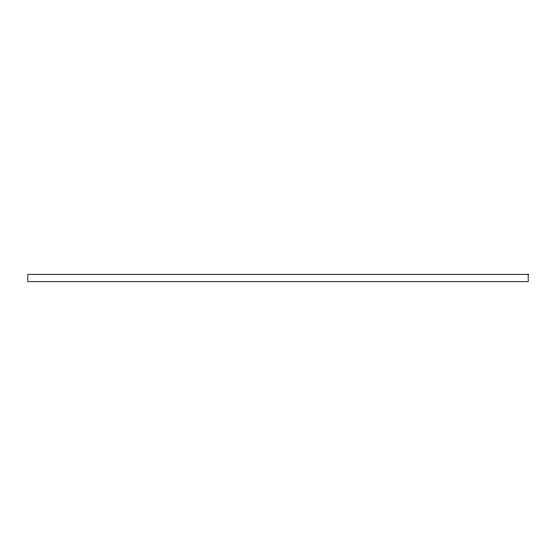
<?xml version="1.0" encoding="UTF-8"?>
<svg xmlns="http://www.w3.org/2000/svg" width="556" height="556" viewBox="0 0 556 556"><rect width="100%" height="100%" fill="white"/><g stroke="black" fill="none" stroke-linecap="round" stroke-linejoin="round"><path stroke-width="0.83" d="M528.2 274.303L27.8 274.303L27.8 281.697L528.2 281.697L528.2 274.303"/></g></svg>
